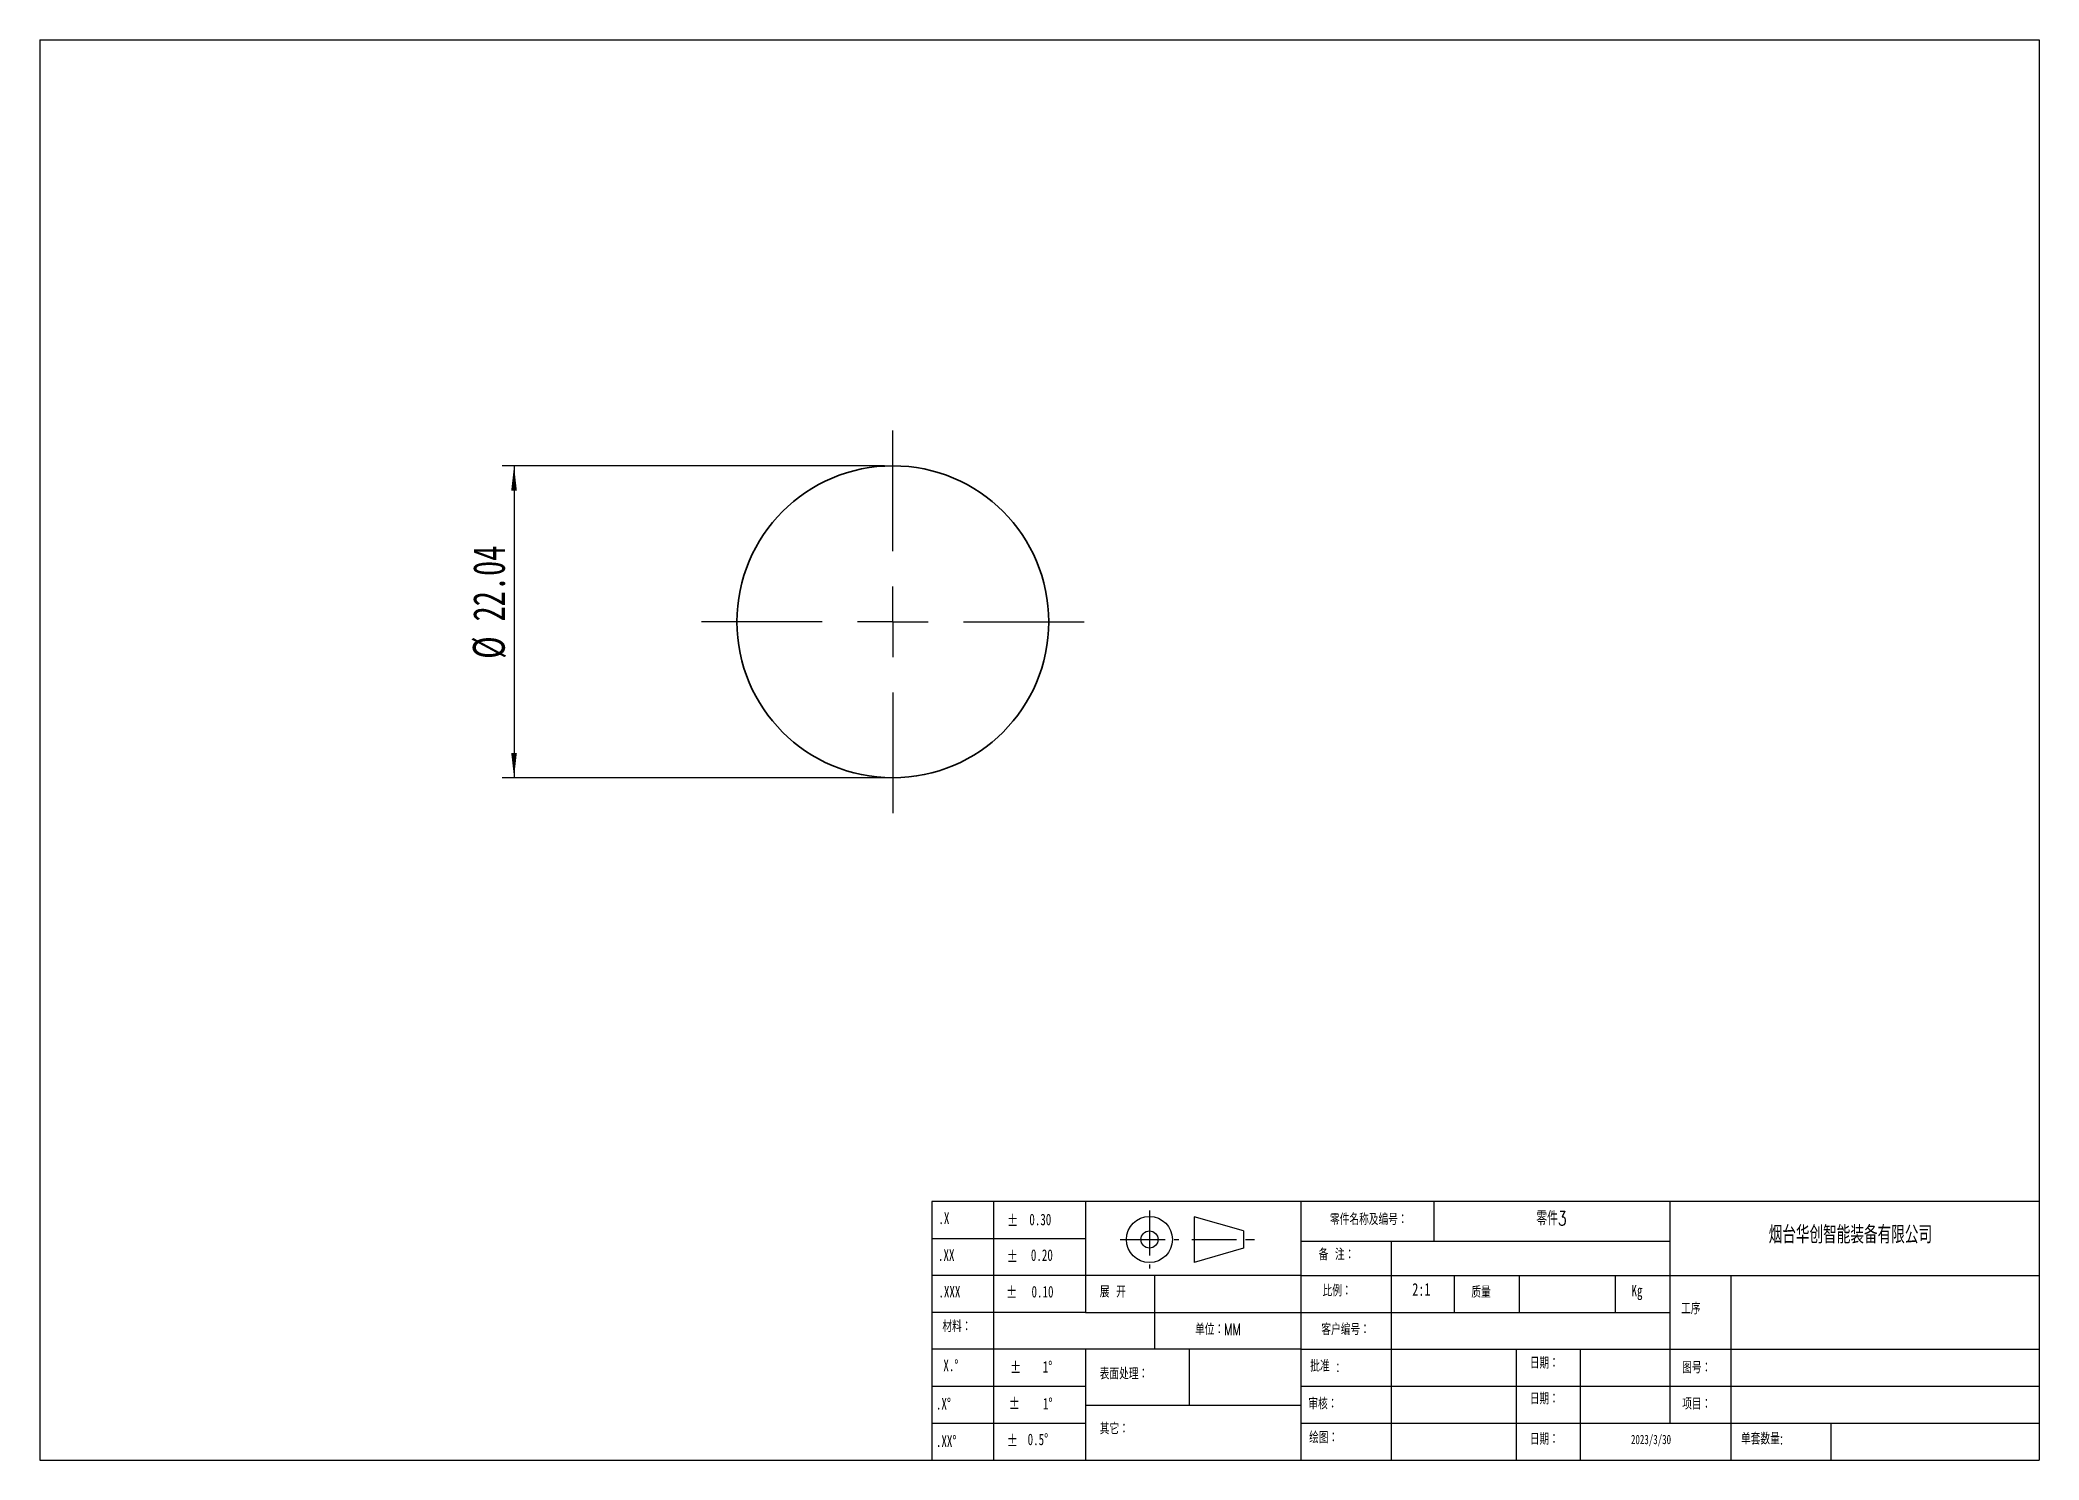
# Model space of a CAD drawing. Header units: millimetres. Extents: x 8 to 290, y 5 to 205.
import ezdxf

# ---------------------------------------------------------------- set-up
doc = ezdxf.new("R2010")
doc.units = ezdxf.units.MM
doc.linetypes.add('CENTER', pattern=[10.16, 6.35, -1.27, 1.27, -1.27])
doc.linetypes.add('DOT2', pattern=[0.635, 0, -0.635])
for name, color, linetype in [('CEN', 1, 'CENTER'), ('FORM', 180, 'Continuous'), ('MARK', 3, 'DOT2'), ('SLD-0', 7, 'Continuous')]:
    doc.layers.add(name, color=color, linetype=linetype)
doc.styles.add('SLDTEXTSTYLE0', font='TXT', dxfattribs={"width": 0.7})
doc.styles.add('SLDTEXTSTYLE1', font='TXT', dxfattribs={"width": 0.7, "bigfont": 'bigfont'})
doc.styles.add('SLDTEXTSTYLE2', font='TXT', dxfattribs={"width": 0.65, "bigfont": 'bigfont'})
doc.styles.add('SLDTEXTSTYLE3', font='TXT', dxfattribs={"width": 0.633333, "bigfont": 'bigfont'})
doc.dimstyles.new('SLDDIMSTYLE0', dxfattribs={"dimtxt": 4.5, "dimasz": 3.5, "dimexe": 0, "dimexo": 0.0625, "dimgap": 1.125, "dimtad": 2, "dimlfac": 0.5, "dimrnd": 1e-09, "dimzin": 12, "dimdsep": 46, "dimtxsty": 'SLDTEXTSTYLE0', "dimsah": 1, "dimcen": 0.09, "dimadec": 0, "dimazin": 3, "dimtfac": 1, "dimtofl": 0, "dimtmove": 0, "dimatfit": 3, "dimfxl": 1, "dimfrac": 2, "dimtolj": 1, "dimtzin": 12, "dimarcsym": 0})

# ---------------------------------------------------------------- blocks, each defined once
blk = doc.blocks.new('_D')
at = {"layer": 'SLD-0'}
for p, q in [((126.91, 145.06), (72.86, 145.06)), ((74.56, 145.06), (74.56, 100.97)), ((126.91, 100.97), (72.86, 100.97))]:
    blk.add_line(p, q, dxfattribs=at)
for points in [[(74.56, 145.06), (74.16, 141.56), (74.96, 141.56)], [(74.56, 100.97), (74.96, 104.47), (74.16, 104.47)]]:
    blk.add_solid(points, dxfattribs=at)
at = {"layer": 'SLD-0', "char_height": 4.5, "attachment_point": 1, "rotation": 90, "style": 'SLDTEXTSTYLE0'}
for s, insert in [('22.04', (68.76, 123.06)), ('%%c', (68.74, 117.77))]:
    blk.add_mtext(s, dxfattribs=dict(at, insert=insert))
blk = doc.blocks.new('SW_CENTERMARKSYMBOL_0')
at = {"layer": 'SLD-0', "color": 0}
for p, q in [((0, 10), (0, 27.04)), ((0, 0), (0, 5)), ((-10, 0), (-27.04, 0)), ((0, 0), (-5, 0)), ((0, 0), (0, -5)), ((0, 0), (5, 0)), ((10, 0), (27.04, 0)), ((0, -10), (0, -27.04))]:
    blk.add_line(p, q, dxfattribs=at)

msp = doc.modelspace()

# ---------------------------------------------------------------- linework, layer by layer
at = {"color": 7, "linetype": 'Continuous', "lineweight": 35}
msp.add_circle((128.11, 123.014), 22.044, dxfattribs=at)
at = {"layer": 'CEN', "color": 8}
for p, q in [((164.389, 39.806), (164.389, 31.577)), ((160.252, 35.695), (168.526, 35.695)), ((170.359, 35.695), (179.551, 35.695))]:
    msp.add_line(p, q, dxfattribs=at)
at = {"layer": 'FORM', "color": 8}
for p, q in [((7.542, 205.251), (7.542, 4.528)), ((7.542, 205.251), (290.149, 205.251)), ((290.149, 205.251), (290.149, 34.962)), ((133.628, 41.049), (133.628, 4.528)), ((290.149, 41.049), (133.628, 41.049)), ((142.324, 41.049), (142.324, 20.18)), ((155.367, 41.049), (155.367, 25.397)), ((185.802, 41.049), (185.802, 4.528)), ((237.976, 41.049), (237.976, 9.745)), ((290.149, 41.049), (290.149, 4.528)), ((133.628, 35.832), (155.367, 35.832)), ((185.802, 30.615), (133.628, 30.615)), ((237.976, 30.615), (290.149, 30.615)), ((155.367, 25.397), (133.628, 25.397)), ((155.367, 25.397), (237.976, 25.397)), ((185.802, 20.18), (133.628, 20.18)), ((142.324, 20.18), (142.324, 4.528)), ((185.802, 20.18), (290.149, 20.18)), ((216.237, 20.18), (216.237, 4.528)), ((133.628, 14.962), (155.367, 14.962)), ((185.802, 14.962), (237.976, 14.962)), ((237.976, 14.962), (290.149, 14.962)), ((155.367, 12.298), (185.802, 12.298)), ((133.628, 9.745), (155.367, 9.745)), ((185.802, 9.745), (290.149, 9.745)), ((7.542, 4.528), (159.715, 4.528)), ((133.628, 4.528), (290.149, 4.528))]:
    msp.add_line(p, q, dxfattribs=at)
at = {"layer": 'SLD-0', "color": 8}
for p, q in [((204.63, 35.468), (204.63, 41.049)), ((170.733, 38.921), (170.733, 32.469)), ((185.802, 35.468), (237.976, 35.468)), ((198.542, 35.468), (198.542, 4.528)), ((165.112, 30.615), (165.112, 20.18)), ((185.802, 30.615), (237.976, 30.615)), ((207.446, 30.615), (207.446, 25.397)), ((216.645, 30.615), (216.645, 25.397)), ((230.207, 30.615), (230.207, 25.397)), ((246.566, 30.615), (246.566, 4.528)), ((155.367, 20.18), (155.367, 4.528)), ((170.018, 20.18), (170.018, 12.298)), ((225.266, 20.18), (225.266, 4.528)), ((260.734, 9.745), (260.734, 4.528))]:
    msp.add_line(p, q, dxfattribs=at)
at = {"layer": 'SLD-0', "color": 8, "linetype": 'Continuous'}
for p, q in [((177.665, 36.9), (170.733, 38.921)), ((177.665, 36.9), (177.665, 34.49)), ((177.665, 34.49), (170.733, 32.469))]:
    msp.add_line(p, q, dxfattribs=at)
at = {"layer": 'SLD-0', "color": 8}
for radius in [3.252, 1.212]:
    msp.add_circle((164.389, 35.695), radius, dxfattribs=at)

# ---------------------------------------------------------------- block references
at = {"layer": 'SLD-0'}
msp.add_blockref('SW_CENTERMARKSYMBOL_0', (128.11, 123.014), dxfattribs=at)

# ---------------------------------------------------------------- texts
at = {"layer": 'MARK', "color": 8}
for s, insert, char_height, attachment_point, style in [('.X', (134.554, 39.519), 1.6304, 1, 'SLDTEXTSTYLE0'), ('±', (144.26, 39.21), 1.63, 1, 'SLDTEXTSTYLE0'), ('0.30', (147.408, 39.339), 1.6304, 1, 'SLDTEXTSTYLE0'), ('\\M+197EB\\M+18C8F\\M+196BC\\M+18FCC\\M+18B79编\\M+18D86\\M+18146', (195.404, 39.375), 1.63043, 2, 'SLDTEXTSTYLE1'), ('.XX', (134.494, 34.306), 1.6304, 1, 'SLDTEXTSTYLE0'), ('±', (144.214, 34.125), 1.63, 1, 'SLDTEXTSTYLE0'), ('0.20', (147.627, 34.306), 1.6304, 1, 'SLDTEXTSTYLE0'), ('备 \\M+1928D\\M+18146', (188.297, 34.401), 1.63043, 1, 'SLDTEXTSTYLE2'), ('.XXX', (134.557, 29.13), 1.6304, 1, 'SLDTEXTSTYLE0'), ('±', (144.117, 29.048), 1.63, 1, 'SLDTEXTSTYLE0'), ('0.10', (147.72, 29.13), 1.6304, 1, 'SLDTEXTSTYLE0'), ('\\M+19357 开', (157.362, 29.13), 1.6304, 1, 'SLDTEXTSTYLE3'), ('\\M+194E4\\M+197E1\\M+18146', (188.866, 29.289), 1.63043, 1, 'SLDTEXTSTYLE1'), ('质\\M+197CA', (209.892, 29.087), 1.6304, 1, 'SLDTEXTSTYLE1'), ('Kg', (232.537, 29.289), 1.6304, 1, 'SLDTEXTSTYLE0'), ('\\M+18D48\\M+18F98', (239.551, 26.761), 1.63043, 1, 'SLDTEXTSTYLE1'), ('\\M+18DDE\\M+197BF\\M+18146', (135.116, 24.236), 1.63043, 1, 'SLDTEXTSTYLE1'), ('单\\M+188CA\\M+18146MM', (174.068, 23.816), 1.63043, 2, 'SLDTEXTSTYLE1'), ('\\M+18B71户编\\M+18D86\\M+18146', (192.124, 23.816), 1.63043, 2, 'SLDTEXTSTYLE1'), ('X.°', (135.256, 18.713), 1.6304, 1, 'SLDTEXTSTYLE0'), ('±', (144.68, 18.433), 1.63, 1, 'SLDTEXTSTYLE0'), ('1°', (149.308, 18.509), 1.6304, 1, 'SLDTEXTSTYLE0'), ('\\M+1955C\\M+196CA处\\M+1979D\\M+18146', (157.362, 17.553), 1.63043, 1, 'SLDTEXTSTYLE1'), ('\\M+194E1\\M+18F79 :', (187.115, 18.654), 1.63043, 1, 'SLDTEXTSTYLE2'), ('\\M+193FA\\M+18AFA\\M+18146', (218.16, 19.078), 1.63043, 1, 'SLDTEXTSTYLE1'), ('图\\M+18D86\\M+18146', (239.708, 18.414), 1.63043, 1, 'SLDTEXTSTYLE1'), ('\\M+193FA\\M+18AFA\\M+18146', (218.16, 14.024), 1.63043, 1, 'SLDTEXTSTYLE1'), ('.X°', (134.203, 13.292), 1.6304, 1, 'SLDTEXTSTYLE0'), ('±', (144.495, 13.349), 1.63, 1, 'SLDTEXTSTYLE0'), ('1°', (149.349, 13.309), 1.6304, 1, 'SLDTEXTSTYLE0'), ('审\\M+18A6A\\M+18146', (186.85, 13.313), 1.63043, 1, 'SLDTEXTSTYLE1'), ('项\\M+196DA\\M+18146', (239.708, 13.284), 1.63043, 1, 'SLDTEXTSTYLE1'), ('\\M+191B4\\M+19B80\\M+18146', (157.362, 9.78), 1.63043, 1, 'SLDTEXTSTYLE1'), ('绘图\\M+18146', (186.962, 8.534), 1.6304, 1, 'SLDTEXTSTYLE1'), ('单\\M+19385\\M+19094\\M+197CA:', (248.027, 8.361), 1.63043, 1, 'SLDTEXTSTYLE1'), ('.XX°', (134.203, 8.001), 1.6304, 1, 'SLDTEXTSTYLE0'), ('±', (144.218, 8.081), 1.63, 1, 'SLDTEXTSTYLE0'), ('0.5°', (147.169, 8.26), 1.6304, 1, 'SLDTEXTSTYLE0'), ('\\M+193FA\\M+18AFA\\M+18146', (218.16, 8.319), 1.63043, 1, 'SLDTEXTSTYLE1')]:
    msp.add_mtext(s, dxfattribs=dict(at, insert=insert, char_height=char_height, attachment_point=attachment_point, style=style))
at = {"layer": 'SLD-0', "color": 8, "attachment_point": 2}
for s, insert, char_height, style in [('\\M+197EB\\M+18C8F3', (221.206, 39.686), 2, 'SLDTEXTSTYLE1'), ('\\M+1E07C\\M+191E4华创\\M+19271\\M+1945C\\M+19195备\\M+1974C\\M+18CC0\\M+18CF6\\M+18E69', (263.479, 37.638), 2.5, 'SLDTEXTSTYLE1'), ('2:1', (202.829, 29.545), 1.8, 'SLDTEXTSTYLE0'), ('2023/3/30', (235.296, 8.095), 1.3229, 'SLDTEXTSTYLE0')]:
    msp.add_mtext(s, dxfattribs=dict(at, insert=insert, char_height=char_height, style=style))

# ---------------------------------------------------------------- dimensions: what is measured, and where the dimension line sits
at = {"layer": 'SLD-0'}
dim = msp.add_linear_dim(base=(74.556, 100.97), p1=(128.11, 145.057), p2=(128.11, 100.97), angle=90, text='%%c<>', dimstyle='SLDDIMSTYLE0', dxfattribs=at)
dim.commit()
dim.dimension.update_dxf_attribs({"geometry": '_D', "text_midpoint": (74.556, 125.35), "dimtype": 160})

doc.saveas('drawing.dxf')
